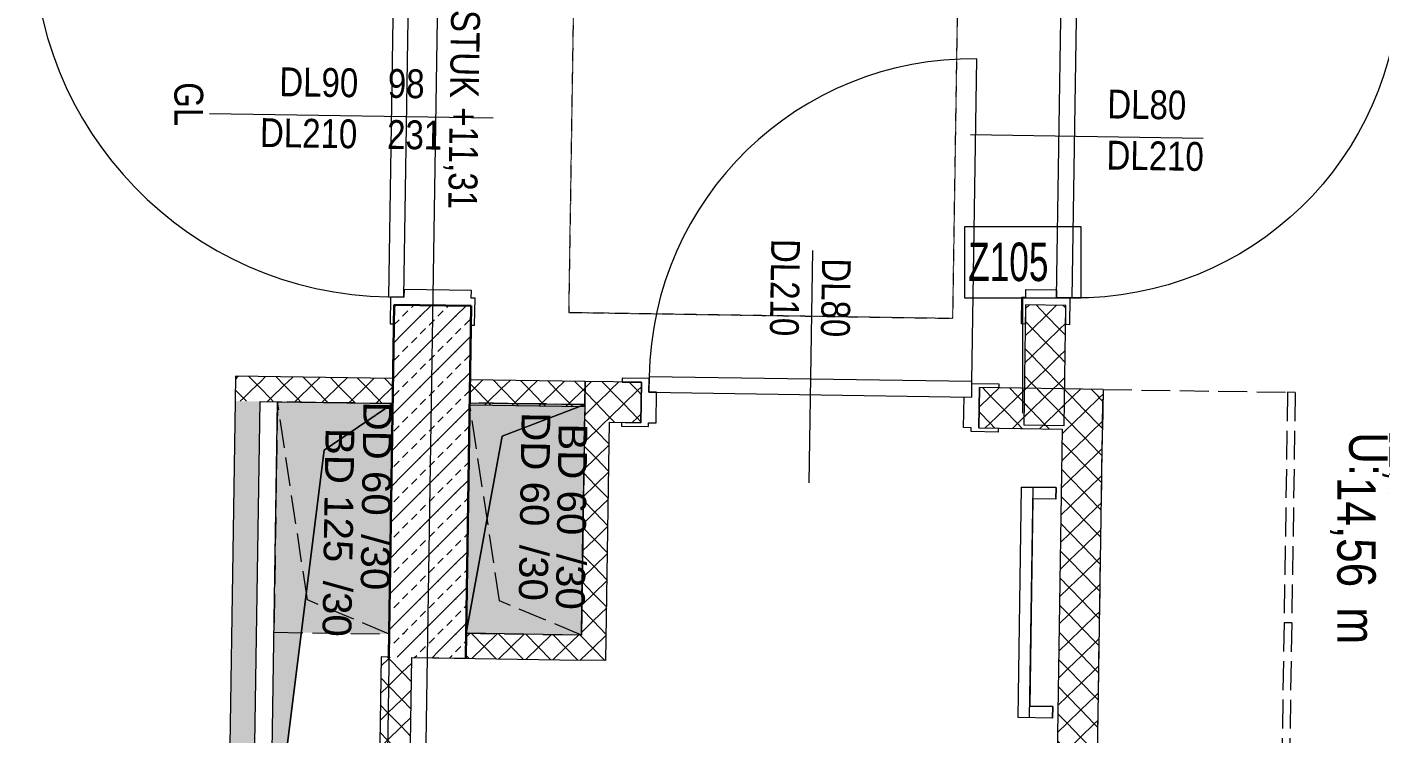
# Model space of a CAD drawing. Header units: metres. Extents: x -19025 to 34897, y -14024 to 26069.
# Drawn here: x -6792 to -3271, y 5692 to 7532 of the extents above; entities that cross this region are included whole.
import ezdxf
from ezdxf.enums import TextEntityAlignment as Align

# ---------------------------------------------------------------- set-up
doc = ezdxf.new("R2010")
doc.units = ezdxf.units.M
doc.header["$MEASUREMENT"] = 0
doc.linetypes.add('Strichlinie eng', pattern=[0.1, 0.075, -0.025])
for name, color, linetype in [('11__100 Achsraster', 7, 'Continuous'), ('120 Wand Innen tragend', 7, 'Continuous'), ('130 Wand Innen', 7, 'Continuous'), ('211 Draufsicht Untersicht 2D', 7, 'Continuous'), ('510 Moeblierung', 7, 'Continuous'), ('540 Sanitaereinrichtung', 7, 'Continuous'), ('810 Raumstempel', 7, 'Continuous'), ('870 Deckendurchbruchsymbol', 7, 'Continuous'), ('936 Beschriftung Aufbauten', 7, 'Continuous'), ('Neubau_130 Wand Innen', 7, 'Continuous')]:
    doc.layers.add(name, color=color, linetype=linetype)
doc.styles.add('ERSTELLTER_STIL_1', font='ARIALN.TTF')
doc.styles.add('ERSTELLTER_STIL_2', font='ARIALNB.TTF')
doc.styles.add('ERSTELLTER_STIL_3', font='arial.ttf')
doc.styles.add('ERSTELLTER_STIL_4', font='arialbd.ttf')
doc.styles.add('ERSTELLTER_STIL_7', font='ARIALN.TTF', dxfattribs={"width": 0.8})
doc.linetypes.add('Grenze Bezirk', pattern='A,0,[2,22HAUS116_412 STG1 _ 2.DG_IndexB_2026-08-161.Shx,S=0.001587,R=0,X=0,Y=0],-0.25,0', length=0.25)
pattern_1 = [(45, (0, 0), (-0.04596194, 0.04596194), [0.0195, -0.013]), (45, (-0.02298, 0.02298), (-0.04596194, 0.04596194), [0.065, 0])]
pattern_2 = [(134.1212, (0, 0), (0.03589344, 0.03480892), [0.05, 0]), (224.1212, (0, 0), (-0.03480892, 0.03589344), [0.05, 0])]
pattern_3 = [(224.1212, (0, 0), (-0.03480892, 0.03589344), [0.05, 0]), (314.1212, (0, 0), (0.03589344, 0.03480892), [0.05, 0])]
pattern_4 = [(314.1212, (0, 0), (0.03589343, 0.03480893), [0.05, 0]), (44.1212, (0, 0), (-0.03480893, 0.03589343), [0.05, 0])]
pattern_5 = [(224.1212, (0, 0), (-0.03480892, 0.03589344), [0.05, 0]), (314.1212, (0, 0), (0.03589344, 0.03480892), [0.05, 0])]
pattern_6 = [(134.1212, (0, 0), (0.03589344, 0.03480892), [0.05, 0]), (224.1212, (0, 0), (-0.03480892, 0.03589344), [0.05, 0])]

# ---------------------------------------------------------------- blocks, each defined once
blk = doc.blocks.new('Garderobe 01 27[79]_1', base_point=(-5.2423, 10.8845))
at = {"layer": '510 Moeblierung', "color": 253, "linetype": 'Strichlinie eng', "lineweight": 9, "true_color": 0x9f9f9f}
for p, q in [((-5.2623, 10.8848), (-5.2807, 9.6849)), ((-5.2423, 10.8845), (-5.2623, 10.8848)), ((-5.2515, 10.2846), (-5.2715, 10.2849))]:
    blk.add_line(p, q, dxfattribs=at)
at = {"layer": '510 Moeblierung', "color": 253, "linetype": 'Strichlinie eng', "lineweight": 9, "true_color": 0x9f9f9f, "flags": 128}
blk.add_lwpolyline([(-5.2423, 10.8845), (-5.2607, 9.6846), (-5.7607, 9.6923), (-5.7423, 10.8922)], close=True, dxfattribs=at)
blk = doc.blocks.new('Zimmer 3_029_31_1', base_point=(-4.8166, 10.4906))
at = {"layer": '810 Raumstempel', "color": 7, "lineweight": 13, "char_height": 0.1, "attachment_point": 1, "rotation": 270, "style": 'ERSTELLTER_STIL_1'}
for s, insert in [('\\A1;{\\pql;\\pt0,0.05;\\fArial Narrow|b0|i0|c0|p0;\\W1.000000;12,85\\fArial Narrow|b0|i0|c0|p0;\\W1.000000;\\A1{\\H.66x;\\S^  ;}\\fArial Narrow|b0|i0|c0|p0;\\W1.000000; m\\fArial Narrow|b0|i0|c0|p0;\\W1.000000;\\A1{\\H.66x;\\S2^  ;}}', (-4.8681, 10.8123)), ('\\A1;{\\pql;\\pt0,0.05;\\fArial Narrow|b0|i0|c0|p0;\\W1.000000;14,56\\fArial Narrow|b0|i0|c0|p0;\\W1.000000;\\A1{\\H.66x;\\S^  ;}\\fArial Narrow|b0|i0|c0|p0;\\W1.000000; m\\fArial Narrow|b0|i0|c0|p0;\\W1.000000;\\A1{\\H.66x;\\S^  ;}}', (-5.0328, 10.6643))]:
    blk.add_mtext(s, dxfattribs=dict(at, insert=insert))
at = {"layer": '810 Raumstempel', "color": 7, "lineweight": 13}
for tag, height, style, p in [('DUMMY_892', 0.1, 'ERSTELLTER_STIL_1', (-4.8372, 10.8123)), ('stFloorCovering', 0.1, 'ERSTELLTER_STIL_1', (-4.6725, 10.781)), ('DUMMY_891', 0.1, 'ERSTELLTER_STIL_1', (-4.6725, 10.8123)), ('perimeterCode', 0.1, 'ERSTELLTER_STIL_1', (-5.0019, 10.781)), ('ROOM_NAME', 0.125, 'ERSTELLTER_STIL_2', (-4.4666, 10.7736)), ('DUMMY_890', 0.125, 'ERSTELLTER_STIL_2', (-4.4666, 10.1689))]:
    blk.add_attdef(tag, text='', height=height, rotation=270, dxfattribs=dict(at, style=style)).set_placement(p, align=Align.TOP_LEFT)
blk = doc.blocks.new('Zargentür 1-Fl 27_4')
at = {"layer": '120 Wand Innen tragend', "color": 7, "linetype": 'Continuous', "lineweight": 13}
for p, q in [((0.47, 0.015), (0.47, 0.955)), ((-0.47, 0.01), (-0.54, 0.01)), ((-0.54, 0.01), (-0.54, 0)), ((-0.54, 0), (-0.49, 0)), ((-0.49, 0), (-0.49, -0.2)), ((-0.47, 0.015), (-0.47, -0.025)), ((0.47, 0.015), (-0.47, 0.015)), ((-0.47, -0.025), (-0.47, 0.01)), ((0.47, -0.025), (0.47, 0.015)), ((0.47, -0.025), (0.47, 0.01)), ((0.47, 0.01), (0.54, 0.01)), ((0.54, 0), (0.49, 0)), ((0.49, 0), (0.49, -0.2)), ((0.54, 0.01), (0.54, 0)), ((-0.45, -0.025), (-0.47, -0.025)), ((-0.47, -0.025), (0.47, -0.025)), ((-0.45, -0.2), (-0.45, -0.025)), ((0.45, -0.2), (0.45, -0.025)), ((0.45, -0.025), (0.47, -0.025)), ((-0.49, -0.2), (-0.54, -0.2)), ((-0.54, -0.2), (-0.54, -0.21)), ((-0.54, -0.21), (-0.47, -0.21)), ((-0.47, -0.21), (-0.47, -0.2)), ((-0.47, -0.2), (-0.45, -0.2)), ((0.47, -0.2), (0.45, -0.2)), ((0.47, -0.21), (0.47, -0.2)), ((0.54, -0.21), (0.47, -0.21)), ((0.49, -0.2), (0.54, -0.2)), ((0.54, -0.2), (0.54, -0.21))]:
    blk.add_line(p, q, dxfattribs=at)
at = {"layer": '120 Wand Innen tragend', "color": 7, "linetype": 'Continuous', "lineweight": 30}
for p, q in [((-0.49, -0.2), (-0.49, 0)), ((-0.49, -0.2), (-0.49, 0)), ((0.49, -0.2), (0.49, 0)), ((0.49, -0.2), (0.49, 0))]:
    blk.add_line(p, q, dxfattribs=at)
at = {"layer": '120 Wand Innen tragend', "color": 7, "linetype": 'Continuous', "lineweight": 13}
blk.add_arc((0.47, 0.015), 0.94, 90, 180, dxfattribs=at)
blk = doc.blocks.new('T Marker AUT 27_11')
at = {"layer": '120 Wand Innen tragend', "color": 7, "linetype": 'Continuous', "lineweight": 13}
blk.add_line((0, -0.6882), (0, 0.05), dxfattribs=at)
at = {"layer": '120 Wand Innen tragend', "color": 7, "lineweight": 13, "style": 'ERSTELLTER_STIL_1'}
for tag, height, rotation, p in [('DUMMY_271', 0.075, 90, (-0.0029, -0.202)), ('DUMMY_273', 0.075, 90, (0.13, -0.202)), ('DUMMY_274', 0.05, 90, (0.08, -0.0801)), ('DUMMY_272', 0.05, 90, (-0.0529, -0.1284)), ('widthPrefix1st20_0', 0.075, 90, (-0.0029, -0.4846)), ('widthPrefix1st20_1', 0.075, 90, (0.13, -0.5328)), ('DUMMY_269', 0.05, 90, (-0.0529, -0.3)), ('DUMMY_270', 0.05, 90, (0.08, -0.3)), ('AC_WIDO_ID', 0.075, 0.8787, (-0.0571, -0.7804))]:
    blk.add_attdef(tag, text='', height=height, rotation=rotation, dxfattribs=at).set_placement(p, align=Align.BOTTOM_LEFT)
for tag, height, p in [('AC_SillPrefix_STUK', 0.075, (-0.2705, -0.0765)), ('DUMMY_268', 0.05, (0.2532, -0.0358))]:
    blk.add_attdef(tag, text='', height=height, dxfattribs=at).set_placement(p, align=Align.BOTTOM_LEFT)
blk = doc.blocks.new('Wand_49_1', base_point=(-7.453, 13.3458))
at = {"layer": '120 Wand Innen tragend', "linetype": 'Continuous', "lineweight": 0, "true_color": 0x000000}
h = blk.add_hatch(dxfattribs=at)
h.set_pattern_fill('BETON__BEWEHRT_SN46_0001', color=18, style=0, pattern_type=2)
h.set_pattern_definition(pattern_1)
h.paths.add_polyline_path([(-7.5514, 13.4473), (-7.5545, 13.2473), (-7.3514, 13.4442)])
h = blk.add_hatch(dxfattribs=at)
h.set_pattern_fill('BETON__BEWEHRT_SN46_0001', color=18, style=0, pattern_type=2)
h.set_pattern_definition(pattern_1)
h.paths.add_polyline_path([(-7.5545, 13.2473), (-7.3545, 13.2442), (-7.3514, 13.4442)])
h = blk.add_hatch(dxfattribs=at)
h.set_pattern_fill('BETON__BEWEHRT_SN46_0001', color=18, style=0, pattern_type=2)
h.set_pattern_definition(pattern_1)
h.paths.add_polyline_path([(-7.5722, 12.0924), (-7.3722, 12.0894), (-7.3545, 13.2442), (-7.5545, 13.2473)])
h = blk.add_hatch(dxfattribs=at)
h.set_pattern_fill('BETON__BEWEHRT_SN46_0001', color=18, style=0, pattern_type=2)
h.set_pattern_definition(pattern_1)
h.paths.add_polyline_path([(-7.6003, 10.2606), (-7.4003, 10.2575), (-7.3872, 11.1095), (-7.5872, 11.1125)])
h = blk.add_hatch(dxfattribs=at)
h.set_pattern_fill('BETON__BEWEHRT_SN46_0001', color=18, style=0, pattern_type=2)
h.set_pattern_definition(pattern_1)
h.paths.add_polyline_path([(-7.4003, 10.2575), (-7.6003, 10.2606), (-7.6013, 10.1956), (-7.4013, 10.1925)])
at = {"layer": '120 Wand Innen tragend', "color": 7, "linetype": 'Continuous', "lineweight": 30}
for p, q in [((-7.3722, 12.0894), (-7.5722, 12.0924)), ((-7.3872, 11.1095), (-7.5872, 11.1125))]:
    blk.add_line(p, q, dxfattribs=at)
at = {"layer": '120 Wand Innen tragend', "color": 7, "linetype": 'Continuous', "lineweight": 30, "flags": 128}
for points in [[(-7.3514, 13.4442), (-7.5514, 13.4473)], [(-7.3722, 12.0894), (-7.3514, 13.4442)], [(-7.5545, 13.2473), (-7.5722, 12.0924)], [(-7.5872, 11.1125), (-7.6003, 10.2606)], [(-7.4003, 10.2575), (-7.3872, 11.1095)]]:
    blk.add_lwpolyline(points, dxfattribs=at)
at = {"layer": '130 Wand Innen', "color": 7, "linetype": 'Continuous', "lineweight": 30}
for p, q in [((-7.6003, 10.2606), (-7.6013, 10.1956)), ((-7.4013, 10.1925), (-7.4003, 10.2575))]:
    blk.add_line(p, q, dxfattribs=at)
at = {"layer": 'Neubau_130 Wand Innen', "color": 7, "linetype": 'Continuous', "lineweight": 13}
blk.add_line((-7.5417, 10.1947), (-7.4013, 10.1925), dxfattribs=at)
at = {"layer": '120 Wand Innen tragend', "color": 7, "linetype": 'Continuous', "lineweight": 13, "rotation": 89.12134547506537}
blk.add_blockref('Zargentür 1-Fl 27_4', (-7.5797, 11.6025), dxfattribs=at)
at = {"layer": '120 Wand Innen tragend', "color": 7, "lineweight": 13}
ref = blk.add_blockref('T Marker AUT 27_11', (-7.3797, 11.5994), dxfattribs=dict(at, rotation=269.1213454750654))
ref.add_attrib('widthPrefix1st20', 'DL90', dxfattribs={"color": 7, "lineweight": 13, "height": 0.075, "rotation": 359.1213, "style": 'ERSTELLTER_STIL_1'}).set_placement((-7.8872, 11.6331), align=Align.BOTTOM_LEFT)
ref.add_attrib('widthPrefix1st20_1', 'DL210', dxfattribs={"color": 7, "lineweight": 13, "height": 0.075, "rotation": 359.1213, "style": 'ERSTELLTER_STIL_1'}).set_placement((-7.9375, 11.5009), align=Align.BOTTOM_LEFT)
ref.add_attrib('AC_SillPrefix_STUK', 'STUK +11,31', dxfattribs={"color": 7, "lineweight": 13, "height": 0.075, "rotation": 269.1213, "style": 'ERSTELLTER_STIL_1'}).set_placement((-7.4614, 11.8805), align=Align.BOTTOM_LEFT)
ref.add_attrib('AC_WIDO_ID', 'GL', dxfattribs={"color": 7, "lineweight": 13, "height": 0.075, "rotation": 270, "style": 'ERSTELLTER_STIL_1'}).set_placement((-8.1821, 11.6918), align=Align.BOTTOM_LEFT)
ref.add_attrib('DUMMY_271', '98', dxfattribs={"color": 7, "lineweight": 13, "height": 0.075, "rotation": 359.1213, "style": 'ERSTELLTER_STIL_1'}).set_placement((-7.6047, 11.6288), align=Align.BOTTOM_LEFT)
ref.add_attrib('DUMMY_273', '231', dxfattribs={"color": 7, "lineweight": 13, "height": 0.075, "rotation": 359.1213, "style": 'ERSTELLTER_STIL_1'}).set_placement((-7.6067, 11.4959), align=Align.BOTTOM_LEFT)
blk = doc.blocks.new('Wand_70_1', base_point=(-7.6003, 10.2606))
at = {"layer": 'Neubau_130 Wand Innen', "linetype": 'Continuous', "lineweight": 13, "true_color": 0xa7a7a7}
h = blk.add_hatch(dxfattribs=at)
h.set_pattern_fill('GIPSKARTONWAND_0001', color=253, style=0, pattern_type=2)
h.set_pattern_definition([(44.1212, (0, 0), (-0.03480892, 0.03589344), [0.05, 0]), (134.1212, (0, 0), (0.03589344, 0.03480892), [0.05, 0])])
h.paths.add_polyline_path([(-7.1003, 10.2529), (-7.4003, 10.2575), (-7.4013, 10.1925), (-7.1013, 10.1879)])
at = {"layer": '130 Wand Innen', "color": 7, "linetype": 'Continuous', "lineweight": 30}
for p, q in [((-7.6003, 10.2606), (-7.6013, 10.1956)), ((-7.4013, 10.1925), (-7.4003, 10.2575))]:
    blk.add_line(p, q, dxfattribs=at)
at = {"layer": 'Neubau_130 Wand Innen', "color": 7, "linetype": 'Continuous', "lineweight": 13, "flags": 128}
for points in [[(-7.6013, 10.1956), (-7.6003, 10.2606)], [(-7.1003, 10.2529), (-7.4003, 10.2575)], [(-7.5417, 10.1947), (-7.1013, 10.1879)]]:
    blk.add_lwpolyline(points, dxfattribs=at)
blk = doc.blocks.new('Wand_71_1', base_point=(-7.1003, 10.2529))
at = {"layer": '130 Wand Innen', "linetype": 'Continuous', "lineweight": 13, "true_color": 0xa7a7a7}
h = blk.add_hatch(dxfattribs=at)
h.set_pattern_fill('GIPSKARTONWAND_0001', color=253, style=0, pattern_type=2)
h.set_pattern_definition(pattern_2)
h.paths.add_polyline_path([(-7.0918, 10.8078), (-7.1003, 10.2529), (-7.0354, 10.2519), (-7.0268, 10.8068)])
h = blk.add_hatch(dxfattribs=at)
h.set_pattern_fill('GIPSKARTONWAND_0001', color=253, style=0, pattern_type=2)
h.set_pattern_definition(pattern_2)
h.paths.add_polyline_path([(-7.1013, 10.1879), (-7.0363, 10.1869), (-7.1003, 10.2529)])
h = blk.add_hatch(dxfattribs=at)
h.set_pattern_fill('GIPSKARTONWAND_0001', color=253, style=0, pattern_type=2)
h.set_pattern_definition(pattern_2)
h.paths.add_polyline_path([(-7.1003, 10.2529), (-7.0363, 10.1869), (-7.0354, 10.2519)])
at = {"layer": '130 Wand Innen', "color": 7, "linetype": 'Continuous', "lineweight": 13, "flags": 128}
for points in [[(-7.0918, 10.8078), (-7.1003, 10.2529)], [(-7.0363, 10.1869), (-7.0268, 10.8068)], [(-7.0363, 10.1869), (-7.1013, 10.1879)]]:
    blk.add_lwpolyline(points, dxfattribs=at)
blk = doc.blocks.new('Wand_110_1', base_point=(-7.4912, 10.854))
at = {"layer": '130 Wand Innen', "linetype": 'Continuous', "lineweight": 13, "true_color": 0xa7a7a7}
h = blk.add_hatch(dxfattribs=at)
h.set_pattern_fill('GIPSKARTONWAND_0001', color=253, style=0, pattern_type=2)
h.set_pattern_definition(pattern_3)
h.paths.add_polyline_path([(-8.0015, 10.8618), (-7.9365, 10.8608), (-8.0005, 10.9268)])
h = blk.add_hatch(dxfattribs=at)
h.set_pattern_fill('GIPSKARTONWAND_0001', color=253, style=0, pattern_type=2)
h.set_pattern_definition(pattern_3)
h.paths.add_polyline_path([(-7.9355, 10.9258), (-8.0005, 10.9268), (-7.9365, 10.8608)])
h = blk.add_hatch(dxfattribs=at)
h.set_pattern_fill('GIPSKARTONWAND_0001', color=253, style=0, pattern_type=2)
h.set_pattern_definition(pattern_3)
h.paths.add_polyline_path([(-7.9365, 10.8608), (-7.5912, 10.8555), (-7.5902, 10.9205), (-7.9355, 10.9258)])
at = {"layer": '130 Wand Innen', "color": 7, "linetype": 'Continuous', "lineweight": 13, "flags": 128}
for points in [[(-8.0005, 10.9268), (-8.0015, 10.8618)], [(-7.5902, 10.9205), (-8.0005, 10.9268)], [(-7.5902, 10.9205), (-7.5912, 10.8555)], [(-7.9365, 10.8608), (-7.5912, 10.8555)]]:
    blk.add_lwpolyline(points, dxfattribs=at)
blk = doc.blocks.new('Wand_111_1', base_point=(-8.0015, 10.8618))
at = {"layer": 'Neubau_130 Wand Innen', "linetype": 'Continuous', "lineweight": 13, "true_color": 0xa7a7a7}
h = blk.add_hatch(dxfattribs=at)
h.set_pattern_fill('GIPSKARTONWAND_0001', color=253, style=0, pattern_type=2)
h.set_pattern_definition([(134.1212, (0, 0), (0.03589344, 0.03480892), [0.05, 0]), (224.1212, (0, 0), (-0.03480892, 0.03589344), [0.05, 0])])
h.paths.add_polyline_path([(-8.0608, 6.9946), (-7.9958, 6.9936), (-7.9951, 7.0422), (-8.0301, 7.0428), (-8.0117, 8.2426), (-7.9767, 8.2421), (-7.9365, 10.8608), (-8.0015, 10.8618)])
at = {"layer": 'Neubau_130 Wand Innen', "color": 7, "linetype": 'Continuous', "lineweight": 13, "flags": 128}
for points in [[(-8.0015, 10.8618), (-8.0608, 6.9946)], [(-7.9767, 8.2421), (-7.9365, 10.8608)], [(-7.9958, 6.9936), (-7.9951, 7.0422)]]:
    blk.add_lwpolyline(points, dxfattribs=at)
blk = doc.blocks.new('Wand_131_1', base_point=(-7.4902, 10.919))
at = {"layer": '130 Wand Innen', "linetype": 'Continuous', "lineweight": 13, "true_color": 0xa7a7a7}
h = blk.add_hatch(dxfattribs=at)
h.set_pattern_fill('GIPSKARTONWAND_0001', color=253, style=0, pattern_type=2)
h.set_pattern_definition([(44.12134, (0, 0), (-0.03480901, 0.03589335), [0.05, 0]), (134.12134, (0, 0), (0.03589335, 0.03480901), [0.05, 0])])
h.paths.add_polyline_path([(-7.3912, 10.8524), (-7.0912, 10.8478), (-7.0902, 10.9128), (-7.3902, 10.9174)])
at = {"layer": '130 Wand Innen', "color": 7, "linetype": 'Continuous', "lineweight": 13, "flags": 128}
for points in [[(-7.3902, 10.9174), (-7.3912, 10.8524)], [(-7.0902, 10.9128), (-7.3902, 10.9174)], [(-7.0912, 10.8478), (-7.0902, 10.9128)], [(-7.3912, 10.8524), (-7.0912, 10.8478)]]:
    blk.add_lwpolyline(points, dxfattribs=at)
blk = doc.blocks.new('Zargentür 1-Fl 27_17')
at = {"layer": '130 Wand Innen', "color": 7, "linetype": 'Continuous', "lineweight": 13}
for p, q in [((0.42, 0.015), (0.42, 0.855)), ((-0.42, 0.01), (-0.49, 0.01)), ((-0.49, 0.01), (-0.49, 0)), ((-0.49, 0), (-0.44, 0)), ((-0.44, 0), (-0.44, -0.105)), ((-0.44, 0), (-0.44, -0.105)), ((-0.44, 0), (-0.44, -0.105)), ((-0.42, 0.015), (-0.42, -0.025)), ((0.42, 0.015), (-0.42, 0.015)), ((-0.42, -0.025), (-0.42, 0.01)), ((0.42, -0.025), (0.42, 0.015)), ((0.42, -0.025), (0.42, 0.01)), ((0.42, 0.01), (0.49, 0.01)), ((0.49, 0), (0.44, 0)), ((0.44, 0), (0.44, -0.105)), ((0.44, 0), (0.44, -0.105)), ((0.44, 0), (0.44, -0.105)), ((0.49, 0.01), (0.49, 0)), ((-0.4, -0.025), (-0.42, -0.025)), ((-0.42, -0.025), (0.42, -0.025)), ((-0.4, -0.105), (-0.4, -0.025)), ((0.4, -0.105), (0.4, -0.025)), ((0.4, -0.025), (0.42, -0.025)), ((-0.44, -0.105), (-0.49, -0.105)), ((-0.49, -0.105), (-0.49, -0.115)), ((-0.42, -0.115), (-0.42, -0.105)), ((-0.42, -0.105), (-0.4, -0.105)), ((0.42, -0.105), (0.4, -0.105)), ((0.42, -0.115), (0.42, -0.105)), ((0.44, -0.105), (0.49, -0.105)), ((0.49, -0.105), (0.49, -0.115)), ((-0.49, -0.115), (-0.42, -0.115)), ((0.49, -0.115), (0.42, -0.115))]:
    blk.add_line(p, q, dxfattribs=at)
blk.add_arc((0.42, 0.015), 0.84, 90, 180, dxfattribs=at)
blk = doc.blocks.new('T Marker 21_19')
at = {"layer": '130 Wand Innen', "color": 7, "linetype": 'Continuous', "lineweight": 13}
blk.add_line((0, 0.35), (0, -0.255), dxfattribs=at)
at = {"layer": '130 Wand Innen', "color": 7, "lineweight": 13, "style": 'ERSTELLTER_STIL_1'}
for tag, p in [('gs_width_select_pref_50_0', (-0.0029, 0.123)), ('gs_width_select_pref_50_1', (0.13, 0.123))]:
    blk.add_attdef(tag, text='', height=0.075, rotation=90, dxfattribs=at).set_placement(p, align=Align.BOTTOM_LEFT)
blk = doc.blocks.new('Wand_137_1', base_point=(-5.7796, 14.9763))
at = {"layer": '130 Wand Innen', "linetype": 'Continuous', "lineweight": 13, "true_color": 0xa7a7a7}
h = blk.add_hatch(dxfattribs=at)
h.set_pattern_fill('GIPSKARTONWAND_0001', color=253, style=0, pattern_type=2)
h.set_pattern_definition(pattern_4)
h.paths.add_polyline_path([(-5.9487, 10.8003), (-5.8437, 10.7987), (-5.8389, 11.1107), (-5.9439, 11.1124)])
at = {"layer": '130 Wand Innen', "color": 7, "linetype": 'Continuous', "lineweight": 13}
blk.add_line((-5.8389, 11.1107), (-5.9439, 11.1124), dxfattribs=at)
at = {"layer": '130 Wand Innen', "color": 7, "linetype": 'Continuous', "lineweight": 13, "flags": 128}
for points in [[(-5.9439, 11.1124), (-5.9487, 10.8003)], [(-5.8437, 10.7987), (-5.8389, 11.1107)], [(-5.9487, 10.8003), (-5.8437, 10.7987)]]:
    blk.add_lwpolyline(points, dxfattribs=at)
at = {"layer": '130 Wand Innen', "color": 7, "linetype": 'Continuous', "lineweight": 13, "xscale": -1, "rotation": 269.1212168320581}
blk.add_blockref('Zargentür 1-Fl 27_17', (-5.8322, 11.5507), dxfattribs=at)
at = {"layer": '130 Wand Innen', "color": 7, "lineweight": 13}
ref = blk.add_blockref('T Marker 21_19', (-5.8322, 11.5507), dxfattribs=dict(at, rotation=269.1212168320581))
ref.add_attrib('gs_width_select_pref_50', 'DL80', dxfattribs={"color": 7, "lineweight": 13, "height": 0.075, "rotation": 359.1212, "style": 'ERSTELLTER_STIL_1'}).set_placement((-5.7322, 11.5751), align=Align.BOTTOM_LEFT)
ref.add_attrib('gs_width_select_pref_50_1', 'DL210', dxfattribs={"color": 7, "lineweight": 13, "height": 0.075, "rotation": 359.1212, "style": 'ERSTELLTER_STIL_1'}).set_placement((-5.7342, 11.4421), align=Align.BOTTOM_LEFT)
blk = doc.blocks.new('Zargentür 1-Fl 27_19')
at = {"layer": '130 Wand Innen', "color": 7, "linetype": 'Continuous', "lineweight": 13}
for p, q in [((0.42, 0.015), (0.42, 0.855)), ((-0.42, 0.01), (-0.49, 0.01)), ((-0.49, 0.01), (-0.49, 0)), ((-0.49, 0), (-0.44, 0)), ((-0.44, 0), (-0.44, -0.105)), ((-0.44, -0.105), (-0.44, 0)), ((-0.44, -0.105), (-0.44, 0)), ((-0.42, 0.015), (-0.42, -0.025)), ((0.42, 0.015), (-0.42, 0.015)), ((-0.42, -0.025), (-0.42, 0.01)), ((0.42, -0.025), (0.42, 0.015)), ((0.42, -0.025), (0.42, 0.01)), ((0.42, 0.01), (0.49, 0.01)), ((0.49, 0), (0.44, 0)), ((0.44, 0), (0.44, -0.105)), ((0.44, -0.105), (0.44, 0)), ((0.44, -0.105), (0.44, 0)), ((0.49, 0.01), (0.49, 0)), ((-0.4, -0.025), (-0.42, -0.025)), ((-0.42, -0.025), (0.42, -0.025)), ((-0.4, -0.105), (-0.4, -0.025)), ((0.4, -0.105), (0.4, -0.025)), ((0.4, -0.025), (0.42, -0.025)), ((-0.44, -0.105), (-0.49, -0.105)), ((-0.49, -0.105), (-0.49, -0.115)), ((-0.42, -0.115), (-0.42, -0.105)), ((-0.42, -0.105), (-0.4, -0.105)), ((0.42, -0.105), (0.4, -0.105)), ((0.42, -0.115), (0.42, -0.105)), ((0.44, -0.105), (0.49, -0.105)), ((0.49, -0.105), (0.49, -0.115)), ((-0.49, -0.115), (-0.42, -0.115)), ((0.49, -0.115), (0.42, -0.115))]:
    blk.add_line(p, q, dxfattribs=at)
blk.add_arc((0.42, 0.015), 0.84, 90, 180, dxfattribs=at)
blk = doc.blocks.new('T Marker 21_20')
at = {"layer": '130 Wand Innen', "color": 7, "linetype": 'Continuous', "lineweight": 13}
blk.add_line((0, 0.35), (0, -0.255), dxfattribs=at)
at = {"layer": '130 Wand Innen', "color": 7, "lineweight": 13, "style": 'ERSTELLTER_STIL_1'}
for tag, p in [('gs_width_select_pref_50_1', (-0.13, 0.3788)), ('gs_width_select_pref_50_0', (0.0029, 0.3305))]:
    blk.add_attdef(tag, text='', height=0.075, rotation=270, dxfattribs=at).set_placement(p, align=Align.BOTTOM_LEFT)
blk = doc.blocks.new('Wand_139_1', base_point=(-7.0918, 10.8078))
at = {"layer": '130 Wand Innen', "linetype": 'Continuous', "lineweight": 13, "true_color": 0xa7a7a7}
h = blk.add_hatch(dxfattribs=at)
h.set_pattern_fill('GIPSKARTONWAND_0001', color=253, style=0, pattern_type=2)
h.set_pattern_definition(pattern_5)
h.paths.add_polyline_path([(-7.0918, 10.8078), (-7.0268, 10.8068), (-7.0902, 10.9128)])
h = blk.add_hatch(dxfattribs=at)
h.set_pattern_fill('GIPSKARTONWAND_0001', color=253, style=0, pattern_type=2)
h.set_pattern_definition(pattern_5)
h.paths.add_polyline_path([(-7.0252, 10.9118), (-7.0902, 10.9128), (-7.0268, 10.8068)])
h = blk.add_hatch(dxfattribs=at)
h.set_pattern_fill('GIPSKARTONWAND_0001', color=253, style=0, pattern_type=2)
h.set_pattern_definition(pattern_5)
h.paths.add_polyline_path([(-7.0268, 10.8068), (-6.9455, 10.8056), (-6.9438, 10.9106), (-7.0252, 10.9118)])
h = blk.add_hatch(dxfattribs=at)
h.set_pattern_fill('GIPSKARTONWAND_0001', color=253, style=0, pattern_type=2)
h.set_pattern_definition(pattern_5)
h.paths.add_polyline_path([(-6.0656, 10.7921), (-5.8489, 10.7888), (-5.8473, 10.8938), (-6.064, 10.8971)])
h = blk.add_hatch(dxfattribs=at)
h.set_pattern_fill('GIPSKARTONWAND_0001', color=253, style=0, pattern_type=2)
h.set_pattern_definition(pattern_5)
h.paths.add_polyline_path([(-5.8489, 10.7888), (-5.7423, 10.8922), (-5.8473, 10.8938)])
h = blk.add_hatch(dxfattribs=at)
h.set_pattern_fill('GIPSKARTONWAND_0001', color=253, style=0, pattern_type=2)
h.set_pattern_definition(pattern_5)
h.paths.add_polyline_path([(-5.8489, 10.7888), (-5.7439, 10.7872), (-5.7423, 10.8922)])
at = {"layer": '130 Wand Innen', "color": 7, "linetype": 'Continuous', "lineweight": 13}
for p, q in [((-6.9455, 10.8056), (-6.9438, 10.9106)), ((-6.0656, 10.7921), (-6.064, 10.8971))]:
    blk.add_line(p, q, dxfattribs=at)
at = {"layer": '130 Wand Innen', "color": 7, "linetype": 'Continuous', "lineweight": 13, "flags": 128}
for points in [[(-7.0902, 10.9128), (-7.0918, 10.8078)], [(-6.9438, 10.9106), (-7.0902, 10.9128)], [(-5.7423, 10.8922), (-6.064, 10.8971)], [(-5.7423, 10.8922), (-5.7439, 10.7872)], [(-7.0268, 10.8068), (-6.9455, 10.8056)], [(-6.0656, 10.7921), (-5.8489, 10.7888)]]:
    blk.add_lwpolyline(points, dxfattribs=at)
at = {"layer": '130 Wand Innen', "color": 7, "linetype": 'Continuous', "lineweight": 13, "rotation": 359.1211930973003}
blk.add_blockref('Zargentür 1-Fl 27_19', (-6.5039, 10.9038), dxfattribs=at)
at = {"layer": '130 Wand Innen', "color": 7, "lineweight": 13}
ref = blk.add_blockref('T Marker 21_20', (-6.5039, 10.9038), dxfattribs=dict(at, rotation=359.1211930973003))
ref.add_attrib('gs_width_select_pref_50', 'DL80', dxfattribs={"color": 7, "lineweight": 13, "height": 0.075, "rotation": 269.1212, "style": 'ERSTELLTER_STIL_1'}).set_placement((-6.4962, 11.2342), align=Align.BOTTOM_LEFT)
ref.add_attrib('gs_width_select_pref_50_1', 'DL210', dxfattribs={"color": 7, "lineweight": 13, "height": 0.075, "rotation": 269.1212, "style": 'ERSTELLTER_STIL_1'}).set_placement((-6.6284, 11.2846), align=Align.BOTTOM_LEFT)
blk = doc.blocks.new('Wand_141_1', base_point=(-5.7439, 10.7872))
at = {"layer": '130 Wand Innen', "linetype": 'Continuous', "lineweight": 13, "true_color": 0xa7a7a7}
h = blk.add_hatch(dxfattribs=at)
h.set_pattern_fill('GIPSKARTONWAND_0001', color=253, style=0, pattern_type=2)
h.set_pattern_definition(pattern_4)
h.paths.add_polyline_path([(-5.8489, 10.7888), (-5.8916, 8.0057), (-5.7866, 8.0041), (-5.7439, 10.7872)])
at = {"layer": '130 Wand Innen', "color": 7, "linetype": 'Continuous', "lineweight": 13, "flags": 128}
for points in [[(-5.8489, 10.7888), (-5.8916, 8.0057)], [(-5.7866, 8.0041), (-5.7439, 10.7872)], [(-5.8916, 8.0057), (-5.7866, 8.0041)]]:
    blk.add_lwpolyline(points, dxfattribs=at)
blk = doc.blocks.new('Bodendurchbruch Symbol 27[131]_1', base_point=(-7.4003, 10.2575))
at = {"layer": '870 Deckendurchbruchsymbol', "linetype": 'Continuous', "lineweight": 13, "true_color": 0xd40000}
blk.add_hatch(color=12, dxfattribs=at).paths.add_polyline_path([(-7.4003, 10.2575), (-7.3067, 10.7704), (-7.0911, 10.8528), (-7.3911, 10.8574)])
at = {"layer": '870 Deckendurchbruchsymbol', "color": 12, "linetype": 'Continuous', "lineweight": 13, "true_color": 0xd40000, "flags": 128}
for points in [[(-7.4003, 10.2575), (-7.3911, 10.8574), (-7.0911, 10.8528), (-7.3067, 10.7704)], [(-7.3067, 10.7704), (-7.0911, 10.8528), (-7.1003, 10.2529), (-7.4003, 10.2575)]]:
    blk.add_lwpolyline(points, close=True, dxfattribs=at)
at = {"layer": '870 Deckendurchbruchsymbol', "color": 12, "lineweight": 13, "true_color": 0xd40000, "insert": (-7.1852, 10.5428), "char_height": 0.075, "attachment_point": 8, "rotation": 269.1212, "style": 'ERSTELLTER_STIL_3'}
blk.add_mtext('\\A1;{\\pqc;\\pt0;\\fArial|b0|i0|c0|p0;\\c204;\\W1.000000;BD 60\\fArial|b0|i0|c0|p0;\\W1.000000;\\A1{\\H.66x;\\S^  ;}\\fArial|b0|i0|c0|p0;\\W1.000000; /30\\fArial|b0|i0|c0|p0;\\W1.000000;\\A1{\\H.66x;\\S^  ;}\\fArial|b0|i0|c0|p0;\\W1.000000;\\fArial|b0|i0|c0|p0;\\W1.000000;\\A1{\\H.66x;\\S^  ;}}', dxfattribs=at)
blk = doc.blocks.new('Bodendurchbruch Symbol 27[132]_1', base_point=(-7.9103, 9.6103))
at = {"layer": '870 Deckendurchbruchsymbol', "linetype": 'Continuous', "lineweight": 13, "true_color": 0xd40000}
blk.add_hatch(color=12, dxfattribs=at).paths.add_polyline_path([(-7.9103, 9.6103), (-7.7693, 10.7345), (-7.5912, 10.8555), (-7.8911, 10.8601)])
at = {"layer": '870 Deckendurchbruchsymbol', "color": 12, "linetype": 'Continuous', "lineweight": 13, "true_color": 0xd40000, "flags": 128}
for points in [[(-7.9103, 9.6103), (-7.8911, 10.8601), (-7.5912, 10.8555), (-7.7693, 10.7345)], [(-7.7693, 10.7345), (-7.5912, 10.8555), (-7.6103, 9.6057), (-7.9103, 9.6103)]]:
    blk.add_lwpolyline(points, close=True, dxfattribs=at)
at = {"layer": '870 Deckendurchbruchsymbol', "color": 12, "lineweight": 13, "true_color": 0xd40000, "insert": (-7.7922, 10.5018), "char_height": 0.075, "attachment_point": 8, "rotation": 269.1212, "style": 'ERSTELLTER_STIL_3'}
blk.add_mtext('\\A1;{\\pqc;\\pt0;\\fArial|b0|i0|c0|p0;\\c204;\\W1.000000;BD 125\\fArial|b0|i0|c0|p0;\\W1.000000;\\A1{\\H.66x;\\S^  ;}\\fArial|b0|i0|c0|p0;\\W1.000000; /30\\fArial|b0|i0|c0|p0;\\W1.000000;\\A1{\\H.66x;\\S^  ;}\\fArial|b0|i0|c0|p0;\\W1.000000;\\fArial|b0|i0|c0|p0;\\W1.000000;\\A1{\\H.66x;\\S^  ;}}', dxfattribs=at)
blk = doc.blocks.new('Wand_204_1', base_point=(-7.5919, 6.9224))
at = {"layer": 'Neubau_130 Wand Innen', "linetype": 'Continuous', "lineweight": 13, "true_color": 0xa7a7a7}
h = blk.add_hatch(dxfattribs=at)
h.set_pattern_fill('GIPSKARTONWAND_0001', color=253, style=0, pattern_type=2)
h.set_pattern_definition(pattern_6)
h.paths.add_polyline_path([(-7.5732, 8.1354), (-7.5417, 10.1947), (-7.6217, 10.1959), (-7.6532, 8.1367)])
h = blk.add_hatch(dxfattribs=at)
h.set_pattern_fill('GIPSKARTONWAND_0001', color=253, style=0, pattern_type=2)
h.set_pattern_definition(pattern_6)
h.paths.add_polyline_path([(-7.6548, 8.0317), (-7.6708, 6.9887), (-7.5909, 6.9874), (-7.5749, 8.0305)])
h = blk.add_hatch(dxfattribs=at)
h.set_pattern_fill('GIPSKARTONWAND_0001', color=253, style=0, pattern_type=2)
h.set_pattern_definition(pattern_6)
h.paths.add_polyline_path([(-7.6718, 6.9237), (-7.5919, 6.9224), (-7.6708, 6.9887)])
h = blk.add_hatch(dxfattribs=at)
h.set_pattern_fill('GIPSKARTONWAND_0001', color=253, style=0, pattern_type=2)
h.set_pattern_definition(pattern_6)
h.paths.add_polyline_path([(-7.6708, 6.9887), (-7.5919, 6.9224), (-7.5909, 6.9874)])
at = {"layer": 'Neubau_130 Wand Innen', "color": 7, "linetype": 'Continuous', "lineweight": 13, "flags": 128}
for points in [[(-7.6217, 10.1959), (-7.6708, 6.9887)], [(-7.6013, 10.1956), (-7.6217, 10.1959)], [(-7.5732, 8.1354), (-7.5417, 10.1947)], [(-7.5919, 6.9224), (-7.5749, 8.0305)], [(-7.5919, 6.9224), (-7.6718, 6.9237)]]:
    blk.add_lwpolyline(points, dxfattribs=at)
blk = doc.blocks.new('Standard-Rastermarker_9')
at = {"layer": '11__100 Achsraster', "color": 8, "linetype": 'Grenze Bezirk', "lineweight": 5}
blk.add_line((1, 0), (21.1271, 0), dxfattribs=at)
at = {"layer": '11__100 Achsraster', "color": 8, "lineweight": 5, "style": 'ERSTELLTER_STIL_4'}
blk.add_attdef('AC_MarkerText_1', text='', height=0.2, rotation=0.8788, dxfattribs=at).set_placement((22.3749, 0.1), align=Align.TOP_CENTER)
blk = doc.blocks.new('Bodendurchbruch Symbol 27[150]_1', base_point=(-7.3911, 10.8574))
at = {"layer": '870 Deckendurchbruchsymbol', "linetype": 'Continuous', "lineweight": 0, "true_color": 0x1f0000}
blk.add_hatch(color=18, dxfattribs=at).paths.add_polyline_path([(-7.4003, 10.2575), (-7.1003, 10.2529), (-7.0911, 10.8528), (-7.3911, 10.8574)])
at = {"layer": '870 Deckendurchbruchsymbol', "color": 12, "linetype": 'Strichlinie eng', "lineweight": 13, "true_color": 0xd40000}
for p, q in [((-7.3133, 10.3419), (-7.3911, 10.8574)), ((-7.1003, 10.2529), (-7.3133, 10.3419))]:
    blk.add_line(p, q, dxfattribs=at)
at = {"layer": '870 Deckendurchbruchsymbol', "color": 12, "linetype": 'Strichlinie eng', "lineweight": 13, "true_color": 0xd40000, "flags": 128}
blk.add_lwpolyline([(-7.4003, 10.2575), (-7.1003, 10.2529), (-7.0911, 10.8528), (-7.3911, 10.8574)], close=True, dxfattribs=at)
at = {"layer": '870 Deckendurchbruchsymbol', "color": 12, "lineweight": 13, "true_color": 0xd40000, "insert": (-7.2816, 10.5689), "char_height": 0.075, "attachment_point": 8, "rotation": 269.1212, "style": 'ERSTELLTER_STIL_3'}
blk.add_mtext('\\A1;{\\pqc;\\pt0;\\fArial|b0|i0|c0|p0;\\c204;\\W1.000000;DD 60\\fArial|b0|i0|c0|p0;\\W1.000000;\\A1{\\H.66x;\\S^  ;}\\fArial|b0|i0|c0|p0;\\W1.000000; /30\\fArial|b0|i0|c0|p0;\\W1.000000;\\A1{\\H.66x;\\S^  ;}\\fArial|b0|i0|c0|p0;\\W1.000000;\\fArial|b0|i0|c0|p0;\\W1.000000;\\A1{\\H.66x;\\S^  ;}}', dxfattribs=at)
blk = doc.blocks.new('Bodendurchbruch Symbol 27[151]_1', base_point=(-7.8911, 10.8601))
at = {"layer": '870 Deckendurchbruchsymbol', "linetype": 'Continuous', "lineweight": 0, "true_color": 0x1f0000}
blk.add_hatch(color=18, dxfattribs=at).paths.add_polyline_path([(-7.9003, 10.2602), (-7.6004, 10.2556), (-7.5912, 10.8555), (-7.8911, 10.8601)])
at = {"layer": '870 Deckendurchbruchsymbol', "color": 12, "linetype": 'Strichlinie eng', "lineweight": 13, "true_color": 0xd40000}
for p, q in [((-7.8133, 10.3446), (-7.8911, 10.8601)), ((-7.6004, 10.2556), (-7.8133, 10.3446))]:
    blk.add_line(p, q, dxfattribs=at)
at = {"layer": '870 Deckendurchbruchsymbol', "color": 12, "linetype": 'Strichlinie eng', "lineweight": 13, "true_color": 0xd40000, "flags": 128}
blk.add_lwpolyline([(-7.9003, 10.2602), (-7.6004, 10.2556), (-7.5912, 10.8555), (-7.8911, 10.8601)], close=True, dxfattribs=at)
at = {"layer": '870 Deckendurchbruchsymbol', "color": 12, "lineweight": 13, "true_color": 0xd40000, "insert": (-7.6931, 10.5966), "char_height": 0.075, "attachment_point": 8, "rotation": 269.1212, "style": 'ERSTELLTER_STIL_3'}
blk.add_mtext('\\A1;{\\pqc;\\pt0;\\fArial|b0|i0|c0|p0;\\c204;\\W1.000000;DD 60\\fArial|b0|i0|c0|p0;\\W1.000000;\\A1{\\H.66x;\\S^  ;}\\fArial|b0|i0|c0|p0;\\W1.000000; /30\\fArial|b0|i0|c0|p0;\\W1.000000;\\A1{\\H.66x;\\S^  ;}\\fArial|b0|i0|c0|p0;\\W1.000000;\\fArial|b0|i0|c0|p0;\\W1.000000;\\A1{\\H.66x;\\S^  ;}}', dxfattribs=at)
blk = doc.blocks.new('Heizkörper 3 27_4')
at = {"layer": '540 Sanitaereinrichtung', "color": 7, "linetype": 'Continuous', "lineweight": 13}
for p, q in [((0, 0.09), (0, 0)), ((0, 0.09), (0.03, 0.09)), ((0.03, 0.09), (0.03, 0.03)), ((0.57, 0.09), (0.57, 0.03)), ((0.57, 0.09), (0.6, 0.09)), ((0.6, 0.09), (0.6, 0)), ((0, 0.03), (0.6, 0.03)), ((0, 0), (0.6, 0))]:
    blk.add_line(p, q, dxfattribs=at)
at = {"layer": '540 Sanitaereinrichtung', "color": 7, "linetype": 'Continuous', "lineweight": 13, "flags": 128}
blk.add_lwpolyline([(0, 0.09), (0, 0), (0.6, 0), (0.6, 0.09), (0.57, 0.09), (0.57, 0.03), (0.03, 0.03), (0.03, 0.09)], close=True, dxfattribs=at)
blk = doc.blocks.new('Etikett_54_1', base_point=(-5.9514, 10.8303))
at = {"layer": '936 Beschriftung Aufbauten', "color": 7, "linetype": 'Continuous', "lineweight": 13}
blk.add_line((-5.9514, 10.8303), (-5.9514, 11.1303), dxfattribs=at)
at = {"layer": '936 Beschriftung Aufbauten', "color": 7, "linetype": 'Continuous', "lineweight": 13, "flags": 128}
blk.add_lwpolyline([(-5.7992, 11.1303), (-5.7992, 11.3151), (-6.1035, 11.3151), (-6.1035, 11.1303)], close=True, dxfattribs=at)
at = {"layer": '936 Beschriftung Aufbauten', "color": 7, "lineweight": 13, "insert": (-6.0935, 11.2742), "char_height": 0.1, "attachment_point": 1, "rotation": 359.9998, "style": 'ERSTELLTER_STIL_7'}
blk.add_mtext('\\A1;{\\pqj;\\pt0,1;\\fArial Narrow|b0|i0|c0|p0;\\W0.800000;Z105 \\fArial Narrow|b0|i0|c0|p0;\\W0.800000;\\A1{\\H.66x;\\S^  ;}\\fArial Narrow|b0|i0|c0|p0;\\W0.800000;\\fArial Narrow|b0|i0|c0|p0;\\W0.800000;\\A1{\\H.66x;\\S^  ;}\\fArial Narrow|b0|i0|c0|p0;\\W0.800000;\\fArial Narrow|b0|i0|c0|p0;\\W0.800000;\\fArial Narrow|b0|i0|c0|p0;\\W0.800000;\\fArial Narrow|b0|i0|c0|p0;\\W0.800000;\\fArial Narrow|b0|i0|c0|p0;\\W0.800000;\\fArial Narrow|b0|i0|c0|p0;\\W0.800000;\\fArial Narrow|b0|i0|c0|p0;\\W0.800000;\\fArial Narrow|b0|i0|c0|p0;\\W0.800000;\\fArial Narrow|b0|i0|c0|p0;\\W0.800000;\\fArial Narrow|b0|i0|c0|p0;\\W0.800000;\\fArial Narrow|b0|i0|c0|p0;\\W0.800000;\\fArial Narrow|b0|i0|c0|p0;\\W0.800000;\\fArial Narrow|b0|i0|c0|p0;\\W0.800000;\\fArial Narrow|b0|i0|c0|p0;\\W0.800000;\\fArial Narrow|b0|i0|c0|p0;\\W0.800000;\\fArial Narrow|b0|i0|c0|p0;\\W0.800000;\\fArial Narrow|b0|i0|c0|p0;\\W0.800000;\\fArial Narrow|b0|i0|c0|p0;\\W0.800000;\\fArial Narrow|b0|i0|c0|p0;\\W0.800000;\\fArial Narrow|b0|i0|c0|p0;\\W0.800000;\\fArial Narrow|b0|i0|c0|p0;\\W0.800000;\\fArial Narrow|b0|i0|c0|p0;\\W0.800000;\\fArial Narrow|b0|i0|c0|p0;\\W0.800000;\\fArial Narrow|b0|i0|c0|p0;\\W0.800000;\\fArial Narrow|b0|i0|c0|p0;\\W0.800000;\\fArial Narrow|b0|i0|c0|p0;\\W0.800000;\\fArial Narrow|b0|i0|c0|p0;\\W0.800000;\\fArial Narrow|b0|i0|c0|p0;\\W0.800000;\\fArial Narrow|b0|i0|c0|p0;\\W0.800000;\\fArial Narrow|b0|i0|c0|p0;\\W0.800000;\\fArial Narrow|b0|i0|c0|p0;\\W0.800000;\\fArial Narrow|b0|i0|c0|p0;\\W0.800000;\\fArial Narrow|b0|i0|c0|p0;\\W0.800000;\\fArial Narrow|b0|i0|c0|p0;\\W0.800000;\\fArial Narrow|b0|i0|c0|p0;\\W0.800000;\\fArial Narrow|b0|i0|c0|p0;\\W0.800000;\\fArial Narrow|b0|i0|c0|p0;\\W0.800000;\\fArial Narrow|b0|i0|c0|p0;\\W0.800000;\\fArial Narrow|b0|i0|c0|p0;\\W0.800000;\\fArial Narrow|b0|i0|c0|p0;\\W0.800000;\\fArial Narrow|b0|i0|c0|p0;\\W0.800000;\\fArial Narrow|b0|i0|c0|p0;\\W0.800000;\\fArial Narrow|b0|i0|c0|p0;\\W0.800000;\\fArial Narrow|b0|i0|c0|p0;\\W0.800000;}', dxfattribs=at)

msp = doc.modelspace()

# ---------------------------------------------------------------- linework, layer by layer
at = {"layer": '211 Draufsicht Untersicht 2D', "color": 7, "linetype": 'Strichlinie eng', "lineweight": 13}
msp.add_lwpolyline([(-4382.073, 6774.288), (-4366.736, 7774.17), (-5366.618, 7789.507), (-5381.956, 6789.625)], close=True, dxfattribs=at)

# ---------------------------------------------------------------- block references
at = {"layer": '11__100 Achsraster', "color": 7, "linetype": 'Continuous', "lineweight": 18, "xscale": 999.9999999999995, "yscale": 999.9999999999995, "zscale": 999.9999999999995, "rotation": 269.1211930973006}
msp.add_blockref('Standard-Rastermarker_9', (-5651.914, 12283.24), dxfattribs=at)
at = {"layer": '120 Wand Innen tragend', "color": 7, "lineweight": 30, "xscale": 1000, "yscale": 1000, "zscale": 1000}
msp.add_blockref('Wand_49_1', (-5701.629, 9042.694), dxfattribs=at)
at = {"layer": '130 Wand Innen', "color": 7, "lineweight": 30, "xscale": 1000, "yscale": 1000, "zscale": 1000}
for name, p in [('Wand_137_1', (-4028.314, 10673.242)), ('Wand_139_1', (-5340.504, 6504.772)), ('Wand_110_1', (-5739.845, 6550.902)), ('Wand_131_1', (-5738.848, 6615.894)), ('Wand_71_1', (-5349.016, 5949.837)), ('Wand_141_1', (-3992.559, 6484.096))]:
    msp.add_blockref(name, p, dxfattribs=at)
at = {"layer": '510 Moeblierung', "color": 253, "linetype": 'Strichlinie eng', "lineweight": 9, "true_color": 0x9f9f9f, "xscale": 1000, "yscale": 1000, "zscale": 1000}
msp.add_blockref('Garderobe 01 27[79]_1', (-3491.008, 6581.414), dxfattribs=at)
at = {"layer": '540 Sanitaereinrichtung', "color": 7, "linetype": 'Continuous', "lineweight": 13, "xscale": -999.9999999999995, "yscale": 1000, "zscale": 1000, "rotation": 269.1213023731404}
msp.add_blockref('Heizkörper 3 27_4', (-4212.476, 5735.11), dxfattribs=at)
at = {"layer": '810 Raumstempel', "color": 7, "linetype": 'Continuous', "lineweight": 13, "xscale": 1000, "yscale": 1000, "zscale": 1000}
msp.add_blockref('Zimmer 3_029_31_1', (-3065.295, 6187.507), dxfattribs=at).add_auto_attribs({'ROOM_NAME': 'Zimmer 3', 'stFloorCovering': 'Parkett', 'perimeterCode': 'U: '})
at = {"layer": '870 Deckendurchbruchsymbol', "color": 12, "linetype": 'Continuous', "lineweight": 13, "true_color": 0xd40000, "xscale": 1000, "yscale": 1000, "zscale": 1000}
for name, p in [('Bodendurchbruch Symbol 27[132]_1', (-6158.968, 5307.184)), ('Bodendurchbruch Symbol 27[151]_1', (-6139.796, 6557.037)), ('Bodendurchbruch Symbol 27[131]_1', (-5648.981, 5954.439)), ('Bodendurchbruch Symbol 27[150]_1', (-5639.779, 6554.368))]:
    msp.add_blockref(name, p, dxfattribs=at)
at = {"layer": '936 Beschriftung Aufbauten', "color": 12, "linetype": 'Continuous', "lineweight": 13, "true_color": 0xcc0000, "xscale": 1000, "yscale": 1000, "zscale": 1000}
msp.add_blockref('Etikett_54_1', (-4200.025, 6527.283), dxfattribs=at)
at = {"layer": 'Neubau_130 Wand Innen', "color": 7, "lineweight": 30, "xscale": 1000, "yscale": 1000, "zscale": 1000}
for name, p in [('Wand_111_1', (-6250.153, 6558.73)), ('Wand_70_1', (-5848.957, 5957.506)), ('Wand_204_1', (-5840.524, 2619.365))]:
    msp.add_blockref(name, p, dxfattribs=at)

doc.saveas('drawing.dxf')
